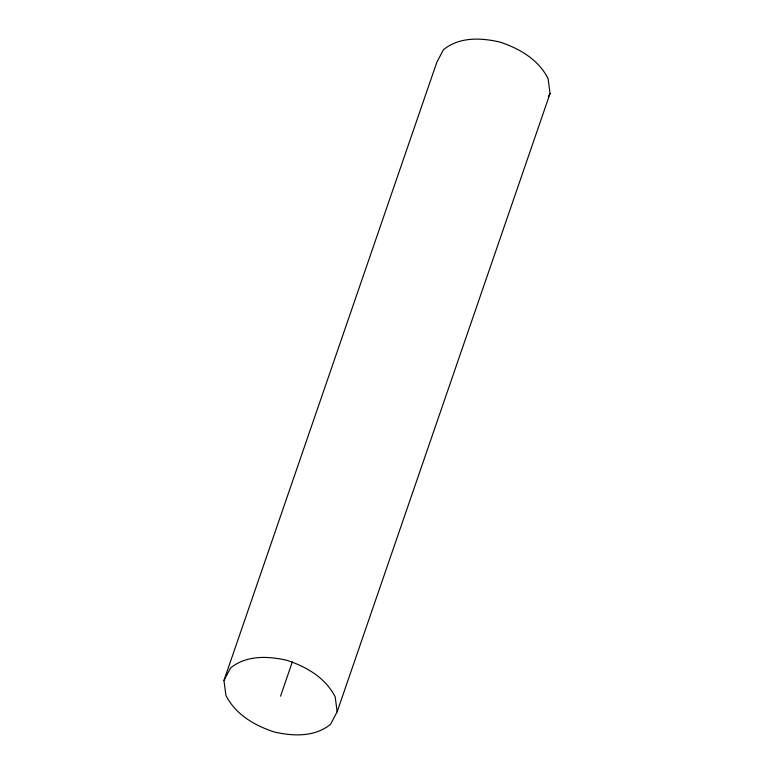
<?xml version="1.0" encoding="UTF-8"?>
<svg xmlns="http://www.w3.org/2000/svg" width="774" height="774" viewBox="0 0 774 774"><rect width="100%" height="100%" fill="white"/><g stroke="black" fill="none" stroke-linecap="round" stroke-linejoin="round"><path stroke-width="1.16" d="M223.947 680.51L436.846 62.22L443.473 49.671C459.311 36.823 480.673 37.703 499.511 41.951C519.238 48.336 538.385 59.472 548.069 78.551L550.053 93.49L337.154 711.78L330.527 724.329C314.689 737.177 293.327 736.297 274.489 732.049C254.762 725.664 235.615 714.528 225.931 695.449L223.947 680.51L230.575 667.962C246.413 655.123 267.785 656.004 286.622 660.241C306.349 666.637 325.486 677.763 335.171 696.852L337.154 711.78M280.556 696.145L292.359 661.857M548.398 96.624L550.053 93.49"/></g></svg>
